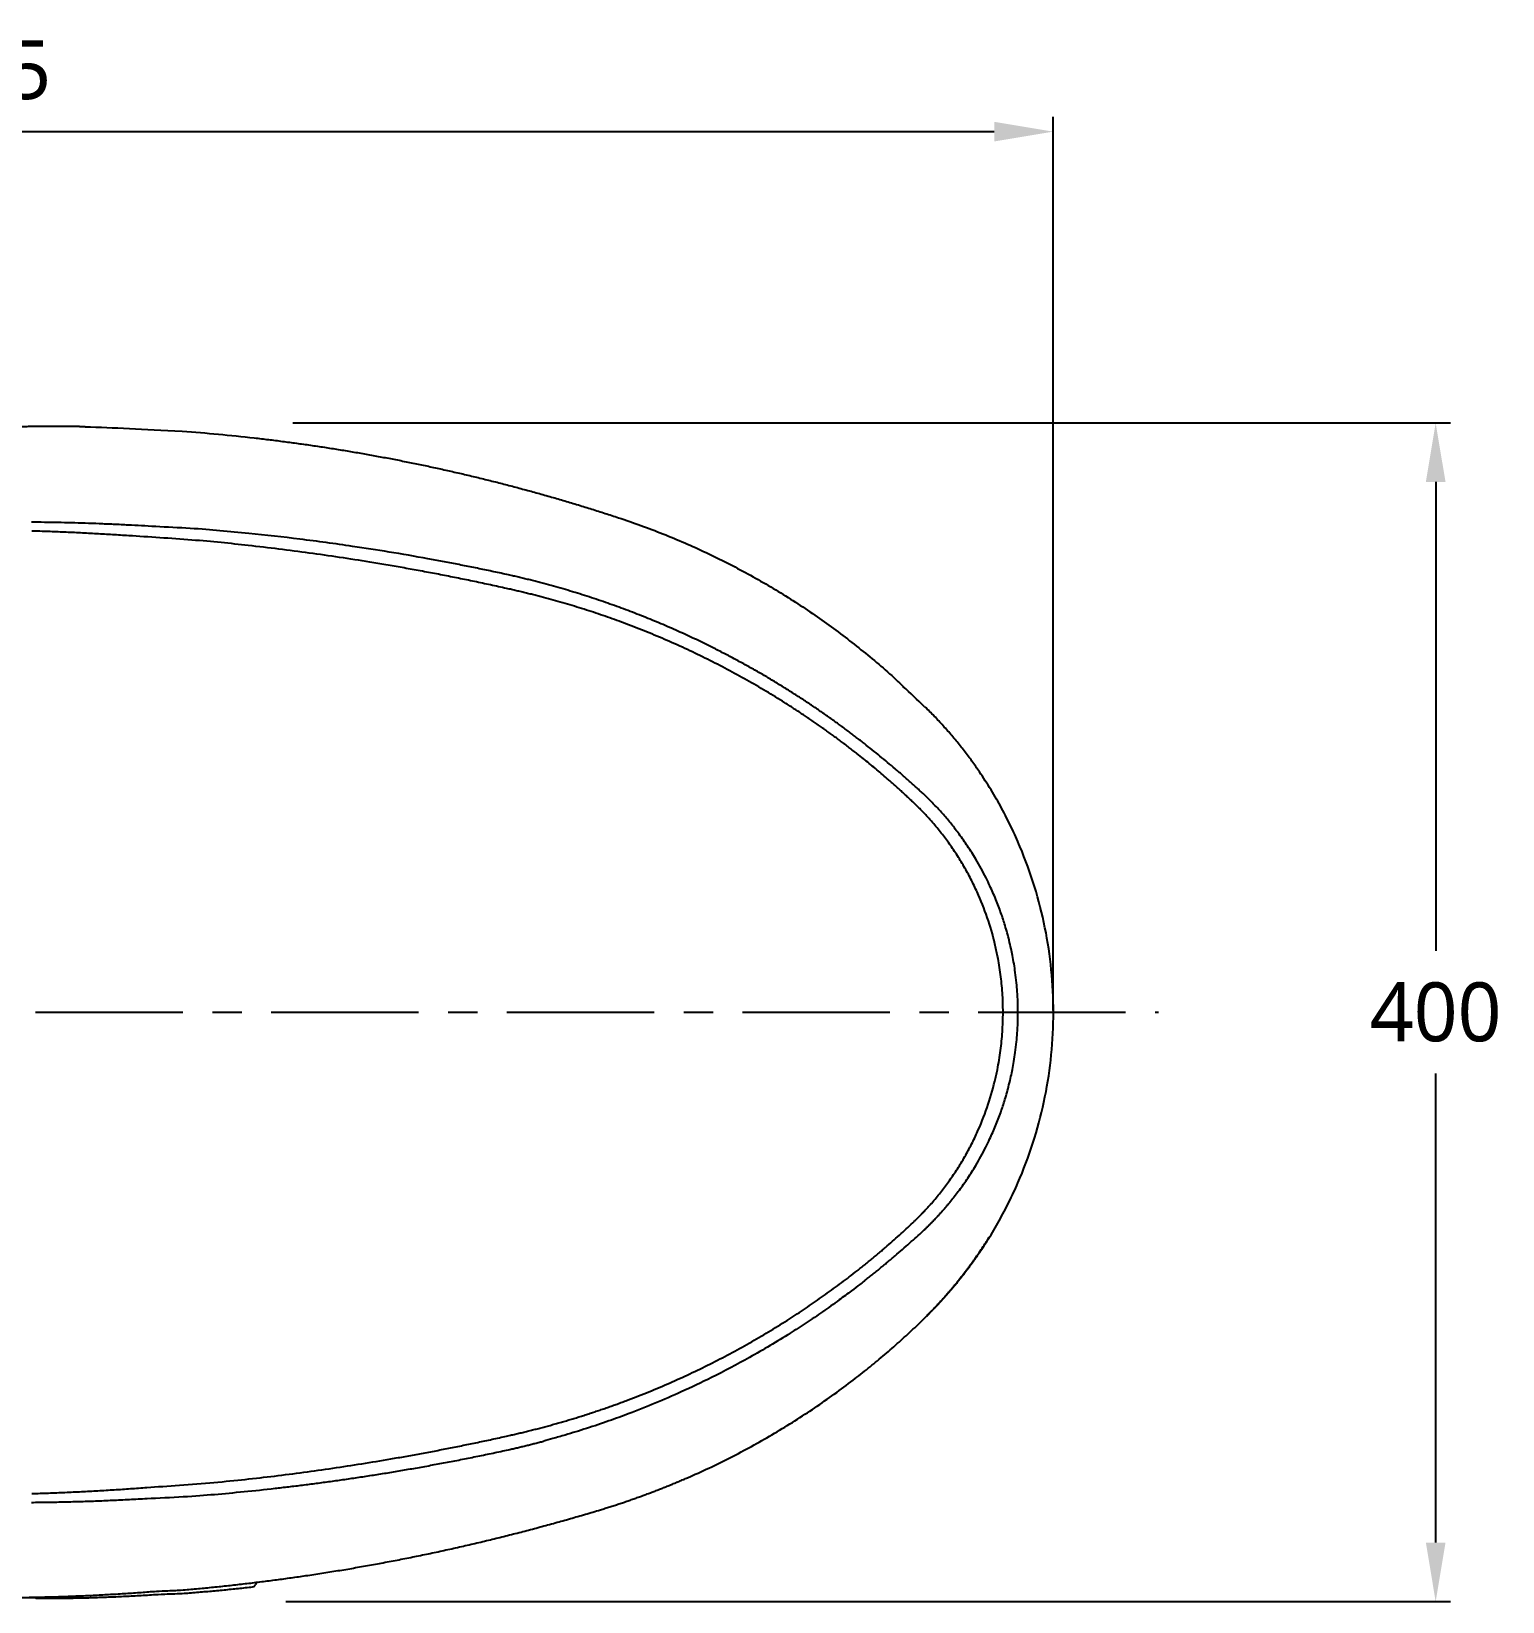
# Model space of a CAD drawing. Extents: x -4361 to 1554, y -156 to 2372.
# Drawn here: x -682 to -183, y 1391 to 1924 of the extents above; entities that cross this region are included whole.
import ezdxf

# ---------------------------------------------------------------- set-up
doc = ezdxf.new("R2010")
doc.units = 0
doc.header["$LTSCALE"] = 20
doc.header["$MEASUREMENT"] = 0
doc.linetypes.add('CENTER', pattern=[2, 1.25, -0.25, 0.25, -0.25])
doc.layers.get('0').update_dxf_attribs({"linetype": 'CONTINUOUS'})
doc.layers.get('DEFPOINTS').update_dxf_attribs({"linetype": 'CONTINUOUS'})
doc.layers.add('CENTER', color=2, linetype='CENTER')
doc.styles.get("Standard").update_dxf_attribs({"font": 'NanumGothic.ttf'})
doc.dimstyles.get("Standard").update_dxf_attribs({"dimtxt": 2.7, "dimasz": 2.5, "dimexe": 1.5, "dimexo": 1.5, "dimgap": 1.5, "dimtad": 1, "dimdec": 0, "dimlfac": 10, "dimzin": 0, "dimdsep": 46, "dimtxsty": 'Standard', "dimcen": 0, "dimclrt": 2, "dimadec": 0, "dimazin": 0, "dimtfac": 1, "dimtdec": 0, "dimtmove": 0, "dimatfit": 3, "dimfxl": 0, "dimtolj": 1, "dimtzin": 0, "dimarcsym": 0})

# ---------------------------------------------------------------- blocks, each defined once
blk = doc.blocks.new('*D22')
at = {"color": 3, "lineweight": -2}
for p, q in [((-1060.18, 1772.82), (-1060.18, 1895.2)), ((-335.22, 1591.97), (-335.22, 1895.2)), ((-1040.18, 1890.2), (-355.22, 1890.2))]:
    blk.add_line(p, q, dxfattribs=at)
at = {"color": 3}
for points in [[(-1040.18, 1893.53), (-1040.18, 1886.87), (-1060.18, 1890.2)], [(-355.22, 1893.53), (-355.22, 1886.87), (-335.22, 1890.2)]]:
    blk.add_solid(points, dxfattribs=at)
at = {"layer": 'DEFPOINTS', "color": 0}
for p in [(-335.22, 1890.2), (-1060.18, 1771.32), (-335.22, 1590.47)]:
    blk.add_point(p, dxfattribs=at)
at = {"color": 2, "insert": (-697.7, 1911.09), "char_height": 20, "attachment_point": 5}
blk.add_mtext('\\A1;725', dxfattribs=at)
blk = doc.blocks.new('*D15')
at = {"color": 3, "lineweight": -2}
for p, q in [((-593.34, 1791.32), (-200.38, 1791.32)), ((-205.38, 1771.32), (-205.38, 1612.14)), ((-205.38, 1411.32), (-205.38, 1570.5)), ((-595.67, 1391.32), (-200.38, 1391.32))]:
    blk.add_line(p, q, dxfattribs=at)
at = {"color": 3}
for points in [[(-208.71, 1771.32), (-202.04, 1771.32), (-205.38, 1791.32)], [(-208.71, 1411.32), (-202.04, 1411.32), (-205.38, 1391.32)]]:
    blk.add_solid(points, dxfattribs=at)
at = {"layer": 'DEFPOINTS', "color": 0}
for p in [(-594.84, 1791.32), (-597.17, 1391.32), (-205.38, 1391.32)]:
    blk.add_point(p, dxfattribs=at)
at = {"color": 2, "insert": (-205.38, 1591.32), "char_height": 20, "attachment_point": 5}
blk.add_mtext('\\A1;400', dxfattribs=at)

msp = doc.modelspace()

# ---------------------------------------------------------------- linework, layer by layer
msp.add_line((-680.58, 1392.53), (-671.84, 1392.5))
msp.add_arc((-562.74, 1507.45), 262.65, 45.5631, 47.7683)
for points, degree in [([(-680.58, 1790.1), (-694.6, 1789.95)], 1), ([(-663.78, 1790.02), (-654.13, 1789.76), (-644.48, 1789.27), (-630.86, 1788.55)], 3), ([(-630.86, 1788.55), (-622.64, 1787.94), (-614.59, 1787.18), (-606.41, 1786.25)], 3), ([(-606.41, 1396.39), (-606.29, 1396.59), (-606.18, 1396.8), (-606.07, 1397.01)], 3), ([(-680.58, 1392.54), (-694.61, 1392.69)], 1)]:
    msp.add_open_spline(points, degree=degree)
for points, knots in [([(-671.84, 1790.14), (-672.31, 1790.14), (-673.26, 1790.15), (-674.7, 1790.15), (-676.14, 1790.14), (-677.61, 1790.13), (-679.09, 1790.12), (-680.08, 1790.11), (-680.58, 1790.11)], [0, 0, 0, 0, 0.160572, 0.32363, 0.489141, 0.657069, 0.827372, 1, 1, 1, 1]), ([(-663.78, 1790.02), (-663.92, 1790.02), (-664.2, 1790.03), (-664.61, 1790.04), (-665.03, 1790.05), (-665.44, 1790.06), (-665.86, 1790.07), (-666.27, 1790.08), (-666.68, 1790.08), (-667.09, 1790.09), (-667.5, 1790.1), (-668.05, 1790.11), (-668.72, 1790.12), (-669.52, 1790.13), (-670.3, 1790.13), (-671.08, 1790.14), (-671.59, 1790.14), (-671.84, 1790.14)], [0, 0, 0, 0, 0.050021, 0.099976, 0.149889, 0.199782, 0.24968, 0.299604, 0.34958, 0.399631, 0.44978, 0.500051, 0.599932, 0.699679, 0.799481, 0.899525, 1, 1, 1, 1]), ([(-606.41, 1786.25), (-605.61, 1786.16), (-604.02, 1785.98), (-601.64, 1785.69), (-599.26, 1785.4), (-596.88, 1785.09), (-594.5, 1784.78), (-592.12, 1784.46), (-589.74, 1784.13), (-587.37, 1783.79), (-585, 1783.44), (-582.63, 1783.08), (-580.26, 1782.71), (-577.89, 1782.33), (-575.52, 1781.95), (-573.16, 1781.55), (-570.8, 1781.15), (-568.44, 1780.74), (-566.08, 1780.31), (-563.72, 1779.88), (-561.37, 1779.44), (-559.02, 1778.99), (-556.67, 1778.53), (-554.32, 1778.07), (-551.97, 1777.59), (-549.63, 1777.11), (-547.29, 1776.61), (-544.95, 1776.11), (-542.61, 1775.6), (-540.28, 1775.07), (-537.95, 1774.54), (-535.62, 1774.01), (-533.29, 1773.46), (-530.96, 1772.9), (-528.64, 1772.34), (-526.32, 1771.76), (-524, 1771.18), (-521.69, 1770.59), (-519.38, 1769.98), (-517.07, 1769.37), (-514.76, 1768.76), (-512.46, 1768.13), (-510.16, 1767.49), (-507.86, 1766.85), (-505.56, 1766.19), (-503.27, 1765.53), (-500.98, 1764.86), (-498.7, 1764.18), (-496.41, 1763.49), (-494.13, 1762.79), (-491.85, 1762.09), (-489.58, 1761.37), (-487.31, 1760.65), (-485.04, 1759.92), (-483.53, 1759.42), (-482.77, 1759.18)], [0, 0, 0, 0, 0.018938, 0.037874, 0.056807, 0.075737, 0.094665, 0.11359, 0.132512, 0.151431, 0.170348, 0.189262, 0.208174, 0.227082, 0.245988, 0.264891, 0.283792, 0.302689, 0.321584, 0.340477, 0.359366, 0.378253, 0.397137, 0.416019, 0.434898, 0.453774, 0.472647, 0.491518, 0.510386, 0.529251, 0.548113, 0.566973, 0.58583, 0.604685, 0.623536, 0.642385, 0.661231, 0.680075, 0.698916, 0.717754, 0.736589, 0.755422, 0.774252, 0.793079, 0.811904, 0.830726, 0.849545, 0.868361, 0.887175, 0.905986, 0.924794, 0.9436, 0.962402, 0.981203, 1, 1, 1, 1]), ([(-482.77, 1759.18), (-477.72, 1757.41), (-467.63, 1753.9), (-452.98, 1747.47), (-438.79, 1740.26), (-425.15, 1732.22), (-412.07, 1723.44), (-399.66, 1713.87), (-390.91, 1706.55), (-386.52, 1702.23), (-385.83, 1701.55)], [0, 0, 0, 0, 0.141305, 0.281911, 0.421816, 0.561022, 0.699529, 0.837335, 0.974443, 1, 1, 1, 1]), ([(-520.09, 1739.76), (-520.92, 1739.94), (-522.58, 1740.3), (-525.06, 1740.83), (-527.55, 1741.36), (-530.04, 1741.87), (-532.53, 1742.38), (-535.02, 1742.87), (-537.5, 1743.36), (-539.99, 1743.84), (-542.48, 1744.32), (-544.97, 1744.78), (-551.03, 1745.89), (-560.39, 1747.51), (-574.87, 1749.77), (-590.76, 1751.92), (-605.77, 1753.61), (-617.96, 1754.77), (-627.37, 1755.54), (-640.39, 1756.17), (-647.95, 1756.6), (-654.13, 1756.91), (-659.02, 1757.11), (-663.82, 1757.28), (-668.51, 1757.42), (-673.1, 1757.52), (-677.58, 1757.6), (-680.54, 1757.62), (-682, 1757.63)], [0, 0, 0, 0, 0.015776, 0.031551, 0.047326, 0.063099, 0.078871, 0.094641, 0.110411, 0.126179, 0.141946, 0.157712, 0.173477, 0.256913, 0.335338, 0.448083, 0.557979, 0.619839, 0.679345, 0.736499, 0.791301, 0.822997, 0.854066, 0.884507, 0.914322, 0.943509, 0.972068, 1, 1, 1, 1]), ([(-520.76, 1735.16), (-521.67, 1735.36), (-523.48, 1735.76), (-526.19, 1736.35), (-528.91, 1736.93), (-531.63, 1737.5), (-534.35, 1738.06), (-537.08, 1738.61), (-539.81, 1739.16), (-542.54, 1739.69), (-545.27, 1740.22), (-548, 1740.73), (-550.74, 1741.24), (-553.48, 1741.74), (-556.22, 1742.23), (-558.96, 1742.71), (-561.71, 1743.18), (-564.45, 1743.64), (-569.7, 1744.5), (-577.47, 1745.72), (-587.76, 1747.19), (-598.09, 1748.54), (-611.1, 1750.08), (-626.8, 1751.66), (-644.83, 1752.77), (-654.58, 1753.4), (-660.01, 1753.72), (-665.46, 1754), (-670.93, 1754.26), (-676.42, 1754.48), (-680.08, 1754.6), (-681.91, 1754.65)], [0, 0, 0, 0, 0.017322, 0.034652, 0.051991, 0.069337, 0.086693, 0.104057, 0.12143, 0.138813, 0.156205, 0.173606, 0.191018, 0.208439, 0.22587, 0.243312, 0.260765, 0.278228, 0.295702, 0.360847, 0.426214, 0.491813, 0.557654, 0.674023, 0.79106, 0.82554, 0.860156, 0.894909, 0.9298, 0.96483, 1, 1, 1, 1]), ([(-508.18, 1736.85), (-508.74, 1737), (-509.86, 1737.29), (-511.55, 1737.73), (-513.25, 1738.15), (-514.95, 1738.57), (-516.66, 1738.98), (-518.37, 1739.38), (-519.52, 1739.63), (-520.09, 1739.76)], [0, 0, 0, 0, 0.141777, 0.283911, 0.426403, 0.569256, 0.712471, 0.856052, 1, 1, 1, 1]), ([(-509.03, 1732.31), (-509.58, 1732.46), (-510.69, 1732.75), (-512.37, 1733.17), (-514.04, 1733.59), (-515.72, 1733.99), (-517.4, 1734.39), (-519.08, 1734.78), (-520.2, 1735.03), (-520.76, 1735.16)], [0, 0, 0, 0, 0.142621, 0.285314, 0.428082, 0.570931, 0.713864, 0.856886, 1, 1, 1, 1]), ([(-401.78, 1679.06), (-402.25, 1679.42), (-403.18, 1680.15), (-404.59, 1681.23), (-406, 1682.3), (-407.41, 1683.37), (-408.83, 1684.42), (-410.26, 1685.47), (-411.69, 1686.51), (-413.13, 1687.53), (-414.57, 1688.55), (-416.02, 1689.56), (-417.48, 1690.56), (-418.94, 1691.55), (-420.4, 1692.53), (-421.87, 1693.51), (-423.35, 1694.47), (-424.83, 1695.42), (-427.94, 1697.4), (-432.71, 1700.33), (-439.23, 1704.1), (-445.85, 1707.7), (-452.57, 1711.15), (-459.38, 1714.43), (-466.27, 1717.53), (-473.22, 1720.45), (-478.94, 1722.68), (-483.39, 1724.32), (-486.54, 1725.45), (-489.71, 1726.53), (-492.89, 1727.59), (-496.09, 1728.6), (-499.3, 1729.59), (-502.53, 1730.53), (-505.77, 1731.44), (-507.94, 1732.02), (-509.03, 1732.31)], [0, 0, 0, 0, 0.014624, 0.02924, 0.0438485, 0.05845, 0.073045, 0.0876341, 0.1022179, 0.1167967, 0.1313713, 0.1459421, 0.1605096, 0.1750744, 0.189637, 0.2041981, 0.218758, 0.2333173, 0.2478766, 0.3099828, 0.3722145, 0.4346125, 0.4972175, 0.5600133, 0.622708, 0.685342, 0.7479561, 0.7758309, 0.8037299, 0.8316566, 0.8596147, 0.8876078, 0.9156393, 0.9437128, 0.9718319, 1, 1, 1, 1]), ([(-399.33, 1682.5), (-399.78, 1682.86), (-400.69, 1683.57), (-402.07, 1684.62), (-403.46, 1685.68), (-404.88, 1686.75), (-406.31, 1687.81), (-407.76, 1688.88), (-409.24, 1689.95), (-410.73, 1691.02), (-412.25, 1692.08), (-413.78, 1693.15), (-415.34, 1694.22), (-416.91, 1695.29), (-418.51, 1696.36), (-420.13, 1697.43), (-421.77, 1698.5), (-423.43, 1699.56), (-425.11, 1700.63), (-426.81, 1701.69), (-428.53, 1702.75), (-430.28, 1703.8), (-432.04, 1704.86), (-433.83, 1705.91), (-435.64, 1706.95), (-437.47, 1707.99), (-439.32, 1709.03), (-441.19, 1710.06), (-443.09, 1711.08), (-445.01, 1712.1), (-446.94, 1713.12), (-448.9, 1714.12), (-451.12, 1715.24), (-453.6, 1716.47), (-456.35, 1717.79), (-459.13, 1719.09), (-461.94, 1720.38), (-464.79, 1721.64), (-467.67, 1722.89), (-470.59, 1724.11), (-473.54, 1725.31), (-476.52, 1726.49), (-479.54, 1727.65), (-482.59, 1728.78), (-485.68, 1729.89), (-488.8, 1730.97), (-491.95, 1732.02), (-495.13, 1733.05), (-498.35, 1734.05), (-501.59, 1735.01), (-504.87, 1735.95), (-507.08, 1736.55), (-508.18, 1736.85)], [0, 0, 0, 0, 0.013943, 0.028027, 0.042251, 0.056614, 0.071118, 0.085761, 0.100545, 0.115468, 0.130531, 0.145734, 0.161076, 0.176558, 0.19218, 0.207941, 0.223841, 0.23988, 0.256059, 0.272376, 0.288833, 0.305428, 0.322162, 0.339034, 0.356044, 0.373194, 0.390482, 0.407908, 0.425474, 0.443178, 0.461021, 0.479003, 0.497124, 0.521804, 0.546683, 0.57176, 0.597036, 0.622512, 0.648186, 0.67406, 0.700134, 0.726407, 0.752879, 0.77955, 0.806418, 0.833484, 0.860748, 0.888207, 0.915863, 0.943714, 0.97176, 1, 1, 1, 1]), ([(-378.78, 1487.6), (-378.49, 1487.89), (-377.9, 1488.46), (-377.04, 1489.33), (-376.19, 1490.2), (-375.34, 1491.07), (-374.51, 1491.96), (-373.68, 1492.84), (-372.86, 1493.74), (-372.05, 1494.64), (-371.25, 1495.54), (-370.45, 1496.45), (-369.67, 1497.37), (-368.89, 1498.29), (-368.13, 1499.21), (-367.37, 1500.14), (-366.62, 1501.08), (-365.88, 1502.02), (-365.15, 1502.96), (-364.42, 1503.91), (-363.71, 1504.87), (-363, 1505.83), (-362.31, 1506.79), (-361.62, 1507.76), (-360.94, 1508.73), (-359.12, 1511.38), (-356.28, 1515.78), (-352.67, 1522.06), (-349.39, 1528.47), (-345.44, 1537.24), (-341.33, 1548.56), (-337.77, 1562.58), (-335.62, 1576.87), (-334.9, 1591.32), (-335.62, 1605.76), (-337.77, 1620.06), (-341.33, 1634.08), (-345.44, 1645.39), (-349.39, 1654.17), (-352.67, 1660.58), (-356.28, 1666.86), (-359.3, 1671.54), (-361.51, 1674.73), (-362.79, 1676.52), (-364.09, 1678.29), (-365.42, 1680.04), (-366.79, 1681.78), (-368.18, 1683.5), (-369.61, 1685.21), (-371.06, 1686.89), (-372.55, 1688.56), (-374.06, 1690.21), (-375.6, 1691.84), (-377.17, 1693.45), (-378.24, 1694.51), (-378.78, 1695.03)], [0, 0, 0, 0, 0.005295, 0.010583, 0.015863, 0.021136, 0.026401, 0.031659, 0.036909, 0.042152, 0.047388, 0.052616, 0.057836, 0.06305, 0.068255, 0.073454, 0.078645, 0.083828, 0.089004, 0.094173, 0.099334, 0.104488, 0.109634, 0.114773, 0.119904, 0.125028, 0.15653, 0.187867, 0.219038, 0.250045, 0.312712, 0.375023, 0.437568, 0.500001, 0.562433, 0.624979, 0.687289, 0.749957, 0.780963, 0.812134, 0.843471, 0.874973, 0.884438, 0.893929, 0.903445, 0.912986, 0.922553, 0.932145, 0.941763, 0.951405, 0.961074, 0.970767, 0.980486, 0.99023, 1, 1, 1, 1]), ([(-382.33, 1662.2), (-382.7, 1662.55), (-383.45, 1663.27), (-384.58, 1664.33), (-385.72, 1665.39), (-386.87, 1666.44), (-388.03, 1667.49), (-389.19, 1668.53), (-390.37, 1669.57), (-391.82, 1670.84), (-393.56, 1672.34), (-395.59, 1674.05), (-397.64, 1675.74), (-399.7, 1677.41), (-401.09, 1678.51), (-401.78, 1679.06)], [0, 0, 0, 0, 0.0600672, 0.1202701, 0.1806111, 0.2410924, 0.3017163, 0.362485, 0.4234008, 0.4844659, 0.5874198, 0.6904398, 0.7935362, 0.8967195, 1, 1, 1, 1]), ([(-379.4, 1665.54), (-379.82, 1665.93), (-380.68, 1666.71), (-381.98, 1667.9), (-383.31, 1669.09), (-384.66, 1670.29), (-386.05, 1671.51), (-387.46, 1672.73), (-389.25, 1674.27), (-391.44, 1676.12), (-394.02, 1678.26), (-396.66, 1680.39), (-398.44, 1681.8), (-399.33, 1682.5)], [0, 0, 0, 0, 0.066082, 0.133218, 0.201409, 0.270655, 0.340957, 0.412315, 0.484732, 0.611694, 0.739889, 0.869323, 1, 1, 1, 1]), ([(-379.4, 1517.1), (-379.15, 1517.34), (-378.65, 1517.81), (-377.91, 1518.53), (-377.16, 1519.26), (-376.42, 1520), (-375.69, 1520.76), (-374.95, 1521.54), (-374.22, 1522.32), (-373.49, 1523.12), (-372.76, 1523.94), (-372.03, 1524.76), (-371.31, 1525.61), (-370.59, 1526.46), (-369.88, 1527.33), (-369.17, 1528.22), (-368.47, 1529.12), (-367.77, 1530.03), (-366.31, 1531.98), (-364.17, 1535.04), (-361.12, 1539.88), (-358.69, 1544.31), (-356.48, 1548.83), (-354.76, 1552.75), (-353.04, 1557.24), (-351.51, 1561.86), (-350.38, 1565.96), (-349.58, 1569.37), (-349.03, 1572.01), (-348.54, 1574.72), (-348.06, 1577.86), (-347.68, 1581.07), (-347.29, 1585.61), (-347.1, 1591.3), (-347.29, 1596.99), (-347.68, 1601.5), (-348.16, 1605.61), (-348.79, 1609.47), (-349.54, 1613.1), (-350.33, 1616.49), (-351.45, 1620.57), (-352.97, 1625.21), (-354.68, 1629.71), (-356.4, 1633.64), (-358.62, 1638.22), (-361.1, 1642.73), (-364.2, 1647.64), (-366.56, 1651.01), (-368.43, 1653.49), (-369.77, 1655.17), (-371.11, 1656.8), (-372.47, 1658.39), (-373.84, 1659.91), (-375.22, 1661.39), (-376.6, 1662.82), (-377.99, 1664.2), (-378.93, 1665.09), (-379.4, 1665.54)], [0, 0, 0, 0, 0.006185, 0.01242, 0.018704, 0.025038, 0.031421, 0.037853, 0.044336, 0.050867, 0.057448, 0.064079, 0.07076, 0.07749, 0.08427, 0.0911, 0.097979, 0.104908, 0.111887, 0.141926, 0.172296, 0.215016, 0.233002, 0.263082, 0.292059, 0.319622, 0.350756, 0.368495, 0.382668, 0.399406, 0.418042, 0.439645, 0.457676, 0.499951, 0.542106, 0.559951, 0.58143, 0.616441, 0.630374, 0.648048, 0.679192, 0.706502, 0.735821, 0.765986, 0.783817, 0.827509, 0.858693, 0.888657, 0.901777, 0.914709, 0.927455, 0.940012, 0.952383, 0.964567, 0.976565, 0.988376, 1, 1, 1, 1]), ([(-382.33, 1520.44), (-382.1, 1520.66), (-381.65, 1521.1), (-380.98, 1521.76), (-380.31, 1522.43), (-379.65, 1523.11), (-379, 1523.79), (-378.35, 1524.48), (-377.71, 1525.18), (-377.07, 1525.88), (-375.64, 1527.5), (-373.47, 1530.1), (-370.66, 1533.81), (-368, 1537.71), (-365.49, 1541.8), (-363.18, 1546.01), (-360.42, 1551.67), (-357.52, 1558.94), (-355.59, 1565.55), (-354.59, 1569.88), (-354.08, 1572.26), (-353.56, 1575.1), (-353.09, 1578.33), (-352.72, 1581.51), (-352.45, 1584.7), (-352.28, 1587.96), (-352.21, 1592.41), (-352.35, 1596.79), (-352.71, 1601.07), (-353.07, 1604.17), (-353.52, 1607.28), (-354.02, 1610.04), (-354.52, 1612.45), (-355.53, 1616.87), (-357.46, 1623.54), (-360.36, 1630.83), (-363.13, 1636.55), (-365.47, 1640.81), (-368.01, 1644.95), (-370.7, 1648.88), (-373.54, 1652.62), (-375.87, 1655.41), (-377.64, 1657.39), (-378.78, 1658.62), (-379.94, 1659.84), (-381.12, 1661.03), (-381.93, 1661.81), (-382.33, 1662.2)], [0, 0, 0, 0, 0.005997, 0.011993, 0.017987, 0.02398, 0.029973, 0.035967, 0.041962, 0.047958, 0.053956, 0.083103, 0.112207, 0.142421, 0.172699, 0.203082, 0.233443, 0.292137, 0.351019, 0.363631, 0.376293, 0.397198, 0.418225, 0.438064, 0.457781, 0.478738, 0.499949, 0.54199, 0.561532, 0.581239, 0.601123, 0.620891, 0.634334, 0.647782, 0.706749, 0.765541, 0.796298, 0.827102, 0.857739, 0.888335, 0.917535, 0.946803, 0.957444, 0.968081, 0.978717, 0.989356, 1, 1, 1, 1]), ([(-401.79, 1503.58), (-401.35, 1503.92), (-400.48, 1504.61), (-399.18, 1505.65), (-397.89, 1506.69), (-396.61, 1507.75), (-395.34, 1508.81), (-394.07, 1509.87), (-392.8, 1510.95), (-391.18, 1512.36), (-389.19, 1514.1), (-386.87, 1516.19), (-384.58, 1518.3), (-383.08, 1519.73), (-382.33, 1520.44)], [0, 0, 0, 0, 0.064567, 0.129099, 0.193598, 0.258065, 0.322505, 0.386919, 0.45131, 0.51568, 0.637602, 0.758951, 0.879744, 1, 1, 1, 1]), ([(-399.33, 1500.13), (-398.88, 1500.49), (-397.99, 1501.19), (-396.65, 1502.26), (-395.33, 1503.32), (-394.02, 1504.39), (-392.72, 1505.46), (-391.43, 1506.53), (-390.16, 1507.6), (-388.47, 1509.03), (-386.41, 1510.81), (-383.99, 1512.94), (-381.66, 1515.02), (-380.14, 1516.42), (-379.4, 1517.1)], [0, 0, 0, 0, 0.065504, 0.130699, 0.195586, 0.260165, 0.324437, 0.388402, 0.452062, 0.515417, 0.641397, 0.764151, 0.883685, 1, 1, 1, 1]), ([(-361.82, 1507.59), (-360.85, 1509), (-359.1, 1511.51), (-357.48, 1514.12), (-356.77, 1515.28)], [0, 0, 0, 0, 0.557878, 1, 1, 1, 1]), ([(-509.03, 1450.33), (-508.45, 1450.48), (-507.31, 1450.78), (-505.59, 1451.25), (-503.87, 1451.73), (-502.17, 1452.22), (-500.46, 1452.71), (-498.76, 1453.22), (-497.06, 1453.74), (-495.37, 1454.26), (-493.68, 1454.8), (-492, 1455.35), (-490.32, 1455.9), (-488.64, 1456.47), (-486.97, 1457.05), (-485.31, 1457.63), (-483.64, 1458.23), (-481.98, 1458.83), (-478.53, 1460.12), (-473.3, 1462.16), (-466.33, 1465.08), (-459.43, 1468.19), (-452.59, 1471.48), (-445.84, 1474.94), (-439.2, 1478.56), (-432.67, 1482.34), (-427.45, 1485.54), (-423.47, 1488.09), (-420.69, 1489.91), (-417.93, 1491.76), (-415.2, 1493.65), (-412.48, 1495.57), (-409.77, 1497.52), (-407.09, 1499.51), (-404.43, 1501.52), (-402.67, 1502.9), (-401.79, 1503.58)], [0, 0, 0, 0, 0.014895, 0.029773, 0.044636, 0.059482, 0.074314, 0.089131, 0.103933, 0.118723, 0.133499, 0.148262, 0.163014, 0.177754, 0.192484, 0.207202, 0.221911, 0.236611, 0.251302, 0.313958, 0.376708, 0.439593, 0.502654, 0.565523, 0.628122, 0.690491, 0.752673, 0.780074, 0.807487, 0.834914, 0.862361, 0.88983, 0.917324, 0.944849, 0.972406, 1, 1, 1, 1]), ([(-378.83, 1487.66), (-378.53, 1487.95), (-377.94, 1488.52), (-377.07, 1489.4), (-376.21, 1490.27), (-375.37, 1491.15), (-374.54, 1492.02), (-373.73, 1492.9), (-372.92, 1493.77), (-372.13, 1494.65), (-371.36, 1495.52), (-370.6, 1496.39), (-369.85, 1497.27), (-369.11, 1498.14), (-368.39, 1499.01), (-367.67, 1499.87), (-366.98, 1500.74), (-366.29, 1501.61), (-365.62, 1502.47), (-364.95, 1503.33), (-364.31, 1504.19), (-363.67, 1505.04), (-363.04, 1505.89), (-362.43, 1506.74), (-362.02, 1507.31), (-361.82, 1507.59)], [0, 0, 0, 0, 0.047392, 0.094429, 0.141112, 0.18744, 0.233412, 0.279028, 0.324289, 0.369193, 0.413741, 0.457933, 0.501768, 0.545248, 0.58837, 0.631137, 0.673547, 0.7156, 0.757298, 0.798639, 0.839624, 0.880253, 0.920525, 0.960441, 1, 1, 1, 1]), ([(-399.33, 1500.13), (-399.83, 1499.75), (-401.26, 1498.63), (-404.09, 1496.47), (-408.3, 1493.35), (-413.44, 1489.69), (-418.98, 1485.93), (-427.18, 1480.64), (-437.81, 1474.31), (-450.22, 1467.75), (-463.83, 1461.28), (-475.49, 1456.44), (-486.25, 1452.52), (-492.28, 1450.49), (-497.24, 1448.93), (-501.07, 1447.78), (-504.71, 1446.75), (-507.16, 1446.07), (-508.18, 1445.79)], [0, 0, 0, 0, 0.015274, 0.044171, 0.086697, 0.142856, 0.197979, 0.249999, 0.380946, 0.499998, 0.593327, 0.749994, 0.809552, 0.874998, 0.906624, 0.937498, 0.973766, 1, 1, 1, 1]), ([(-488.94, 1422.48), (-488.41, 1422.65), (-487.35, 1422.97), (-485.78, 1423.46), (-484.21, 1423.96), (-482.64, 1424.47), (-481.09, 1424.99), (-479.54, 1425.51), (-477.99, 1426.05), (-476.46, 1426.59), (-474.93, 1427.14), (-473.41, 1427.7), (-471.89, 1428.26), (-470.39, 1428.84), (-468.89, 1429.42), (-467.39, 1430.01), (-465.91, 1430.6), (-464.43, 1431.21), (-462.96, 1431.82), (-461.49, 1432.43), (-460.04, 1433.06), (-456.57, 1434.57), (-451.15, 1437.05), (-443.87, 1440.65), (-436.77, 1444.44), (-429.78, 1448.44), (-422.89, 1452.65), (-416.12, 1457.08), (-409.52, 1461.69), (-404.36, 1465.53), (-400.55, 1468.49), (-398.01, 1470.51), (-395.5, 1472.56), (-393.02, 1474.63), (-390.57, 1476.73), (-388.15, 1478.85), (-385.76, 1481), (-383.4, 1483.18), (-381.07, 1485.38), (-379.54, 1486.86), (-378.78, 1487.6)], [0, 0, 0, 0, 0.012828, 0.025626, 0.038392, 0.051127, 0.063832, 0.076505, 0.089147, 0.101759, 0.114339, 0.126889, 0.139407, 0.151895, 0.164351, 0.176777, 0.189171, 0.201534, 0.213867, 0.226168, 0.238439, 0.250678, 0.314057, 0.376887, 0.439167, 0.500898, 0.563926, 0.626563, 0.688811, 0.750669, 0.775798, 0.800883, 0.825925, 0.850923, 0.875878, 0.90079, 0.925657, 0.950482, 0.975263, 1, 1, 1, 1]), ([(-520.76, 1447.48), (-520.2, 1447.61), (-519.08, 1447.86), (-517.4, 1448.25), (-515.72, 1448.65), (-514.04, 1449.05), (-512.37, 1449.47), (-510.7, 1449.89), (-509.58, 1450.18), (-509.03, 1450.33)], [0, 0, 0, 0, 0.143112, 0.286132, 0.429065, 0.571913, 0.714683, 0.857377, 1, 1, 1, 1]), ([(-681.91, 1427.98), (-680.98, 1428.01), (-679.1, 1428.07), (-676.29, 1428.17), (-673.49, 1428.28), (-670.69, 1428.4), (-667.89, 1428.52), (-665.1, 1428.66), (-662.31, 1428.8), (-659.52, 1428.95), (-656.75, 1429.11), (-653.97, 1429.28), (-651.2, 1429.46), (-648.43, 1429.65), (-645.67, 1429.84), (-637.27, 1430.46), (-619.23, 1431.68), (-599.5, 1433.87), (-579.78, 1436.52), (-564.98, 1438.88), (-555.15, 1440.6), (-550.22, 1441.49), (-545.3, 1442.41), (-540.38, 1443.37), (-535.47, 1444.35), (-530.56, 1445.36), (-525.66, 1446.4), (-522.39, 1447.12), (-520.76, 1447.48)], [0, 0, 0, 0, 0.017984, 0.035932, 0.053846, 0.071726, 0.089572, 0.107383, 0.12516, 0.142904, 0.160614, 0.178291, 0.195934, 0.213544, 0.231121, 0.248665, 0.37403, 0.498851, 0.624672, 0.749606, 0.780954, 0.812286, 0.843603, 0.874906, 0.906196, 0.937474, 0.968742, 1, 1, 1, 1]), ([(-520.09, 1442.88), (-519.59, 1442.99), (-518.59, 1443.21), (-517.09, 1443.56), (-515.59, 1443.91), (-514.1, 1444.28), (-512.61, 1444.64), (-511.13, 1445.02), (-509.65, 1445.4), (-508.67, 1445.66), (-508.18, 1445.79)], [0, 0, 0, 0, 0.125977, 0.251672, 0.377086, 0.502221, 0.627078, 0.75166, 0.875967, 1, 1, 1, 1]), ([(-682, 1425), (-681.13, 1425.01), (-679.38, 1425.03), (-676.74, 1425.06), (-674.08, 1425.1), (-671.38, 1425.16), (-668.66, 1425.22), (-665.91, 1425.3), (-663.13, 1425.38), (-660.32, 1425.48), (-657.49, 1425.59), (-654.63, 1425.72), (-651.74, 1425.85), (-648.82, 1426), (-645.87, 1426.16), (-640.81, 1426.45), (-629.52, 1426.94), (-619.84, 1427.71), (-609.74, 1428.64), (-601.32, 1429.54), (-594.7, 1430.3), (-590.01, 1430.88), (-585.27, 1431.48), (-580.5, 1432.13), (-575.69, 1432.8), (-570.83, 1433.52), (-565.93, 1434.27), (-561, 1435.06), (-556.02, 1435.89), (-551, 1436.76), (-545.94, 1437.68), (-540.85, 1438.63), (-535.71, 1439.62), (-530.54, 1440.66), (-525.33, 1441.74), (-521.84, 1442.5), (-520.09, 1442.88)], [0, 0, 0, 0, 0.016629, 0.033429, 0.0504, 0.067542, 0.084855, 0.102339, 0.119993, 0.137819, 0.155816, 0.173983, 0.192321, 0.21083, 0.22951, 0.24836, 0.306945, 0.368167, 0.432026, 0.498524, 0.527891, 0.557522, 0.587417, 0.617574, 0.647996, 0.678681, 0.70963, 0.740843, 0.772319, 0.804058, 0.83606, 0.868324, 0.90085, 0.933639, 0.966689, 1, 1, 1, 1]), ([(-696.18, 1392.67), (-695.29, 1392.67), (-693.51, 1392.67), (-690.84, 1392.68), (-688.17, 1392.7), (-685.51, 1392.73), (-682.85, 1392.77), (-680.19, 1392.82), (-677.54, 1392.88), (-674.9, 1392.95), (-672.26, 1393.03), (-669.62, 1393.12), (-666.99, 1393.22), (-664.36, 1393.32), (-661.74, 1393.44), (-659.13, 1393.57), (-656.52, 1393.71), (-653.91, 1393.86), (-651.31, 1394.01), (-648.71, 1394.18), (-646.12, 1394.36), (-643.53, 1394.54), (-640.95, 1394.74), (-638.38, 1394.94), (-631.8, 1395.15), (-629.24, 1395.38), (-626.68, 1395.61), (-624.12, 1395.85), (-621.57, 1396.1), (-619.03, 1396.35), (-616.49, 1396.62), (-613.95, 1396.9), (-611.43, 1397.18), (-608.9, 1397.48), (-606.38, 1397.78), (-603.87, 1398.09), (-601.37, 1398.41), (-598.86, 1398.73), (-596.37, 1399.07), (-593.88, 1399.42), (-591.39, 1399.77), (-587.93, 1400.27), (-583.49, 1400.95), (-578.08, 1401.81), (-572.69, 1402.71), (-567.32, 1403.66), (-561.96, 1404.64), (-556.62, 1405.66), (-551.3, 1406.73), (-546, 1407.83), (-540.71, 1408.97), (-535.45, 1410.16), (-530.2, 1411.37), (-524.97, 1412.63), (-519.77, 1413.93), (-514.58, 1415.26), (-509.41, 1416.63), (-504.26, 1418.04), (-499.13, 1419.48), (-494.02, 1420.96), (-490.63, 1421.98), (-488.94, 1422.48)], [0, 0, 0, 0, 0.0129911, 0.0259606, 0.0389085, 0.0518349, 0.0647398, 0.0776231, 0.0904848, 0.103325, 0.1161436, 0.1289406, 0.1417161, 0.1544701, 0.1672024, 0.1799133, 0.1926025, 0.2052702, 0.2179163, 0.2305409, 0.2431439, 0.2557254, 0.2682852, 0.2808236, 0.2933403, 0.3058355, 0.3183091, 0.3307612, 0.3431916, 0.3556006, 0.3679879, 0.3803537, 0.3926979, 0.4050206, 0.4173217, 0.4296012, 0.4418591, 0.4540955, 0.4663103, 0.4785035, 0.4906752, 0.5028253, 0.529434, 0.5559936, 0.5825041, 0.6089656, 0.635378, 0.6617414, 0.6880557, 0.7143209, 0.740537, 0.7667041, 0.7928221, 0.8188911, 0.844911, 0.8708818, 0.8968036, 0.9226763, 0.9484999, 0.9742745, 1, 1, 1, 1]), ([(-630.86, 1394.09), (-630.02, 1394.15), (-628.36, 1394.28), (-625.88, 1394.48), (-623.41, 1394.69), (-620.95, 1394.9), (-618.5, 1395.13), (-616.06, 1395.36), (-613.63, 1395.61), (-611.21, 1395.86), (-608.81, 1396.12), (-607.21, 1396.3), (-606.41, 1396.39)], [0, 0, 0, 0, 0.101871, 0.203325, 0.304364, 0.404988, 0.505195, 0.604987, 0.704364, 0.803325, 0.90187, 1, 1, 1, 1]), ([(-605.85, 1397.84), (-605.87, 1397.63), (-605.92, 1397.17), (-606.01, 1397.07), (-606.07, 1397.01)], [0.092327, 0.092327, 0.092327, 0.092327, 0.4825752, 1, 1, 1, 1]), ([(-671.84, 1392.5), (-671.72, 1392.5), (-671.46, 1392.5), (-671.08, 1392.5), (-670.7, 1392.5), (-670.31, 1392.51), (-669.91, 1392.51), (-669.52, 1392.51), (-669.12, 1392.52), (-668.72, 1392.52), (-668.32, 1392.53), (-667.77, 1392.54), (-667.09, 1392.55), (-666.26, 1392.56), (-665.44, 1392.58), (-664.61, 1392.6), (-664.06, 1392.61), (-663.78, 1392.62)], [0, 0, 0, 0, 0.05011, 0.100132, 0.150091, 0.20001, 0.249913, 0.299824, 0.349766, 0.399763, 0.449838, 0.500015, 0.60085, 0.701078, 0.800887, 0.900465, 1, 1, 1, 1]), ([(-663.78, 1392.62), (-663, 1392.64), (-661.41, 1392.69), (-659.01, 1392.77), (-656.55, 1392.86), (-654.03, 1392.96), (-651.45, 1393.08), (-648.82, 1393.21), (-646.14, 1393.35), (-643.39, 1393.51), (-640.6, 1393.69), (-637.74, 1393.88), (-631.83, 1394.02), (-630.86, 1394.09)], [0, 0, 0, 0, 0.0811505, 0.1642554, 0.2493144, 0.3363269, 0.4252921, 0.5162088, 0.6090757, 0.7038907, 0.8006517, 0.8993559, 1, 1, 1, 1])]:
    msp.add_open_spline(points, degree=3, knots=knots)
at = {"layer": 'CENTER', "color": 1, "linetype": 'CENTER', "ltscale": 2}
msp.add_line((-1080.65, 1591.32), (-299.52, 1591.32), dxfattribs=at)

# ---------------------------------------------------------------- dimensions: what is measured, and where the dimension line sits
for base, p1, p2, angle, override, picture, middle in [((-335.22, 1890.2), (-1060.18, 1771.32), (-335.22, 1590.47), 180, {"dimtxt": 20, "dimasz": 20, "dimexe": 5, "dimgap": 10, "dimlfac": 1, "dimzin": 8, "dimclrd": 3, "dimclre": 3, "dimazin": 2}, '*D22', (-697.7, 1911.09)), ((-205.38, 1391.32), (-594.84, 1791.32), (-597.17, 1391.32), 90, {"dimtxt": 20, "dimasz": 20, "dimexe": 5, "dimgap": 10, "dimtih": 1, "dimtoh": 1, "dimlfac": 1, "dimzin": 12, "dimclrd": 3, "dimclre": 3, "dimazin": 2, "dimarcsym": 1}, '*D15', (-205.38, 1591.32))]:
    dim = msp.add_linear_dim(base=base, p1=p1, p2=p2, angle=angle, dimstyle='Standard', override=override)
    dim.commit()
    dim.dimension.update_dxf_attribs({"geometry": picture, "text_midpoint": middle})

doc.saveas('drawing.dxf')
